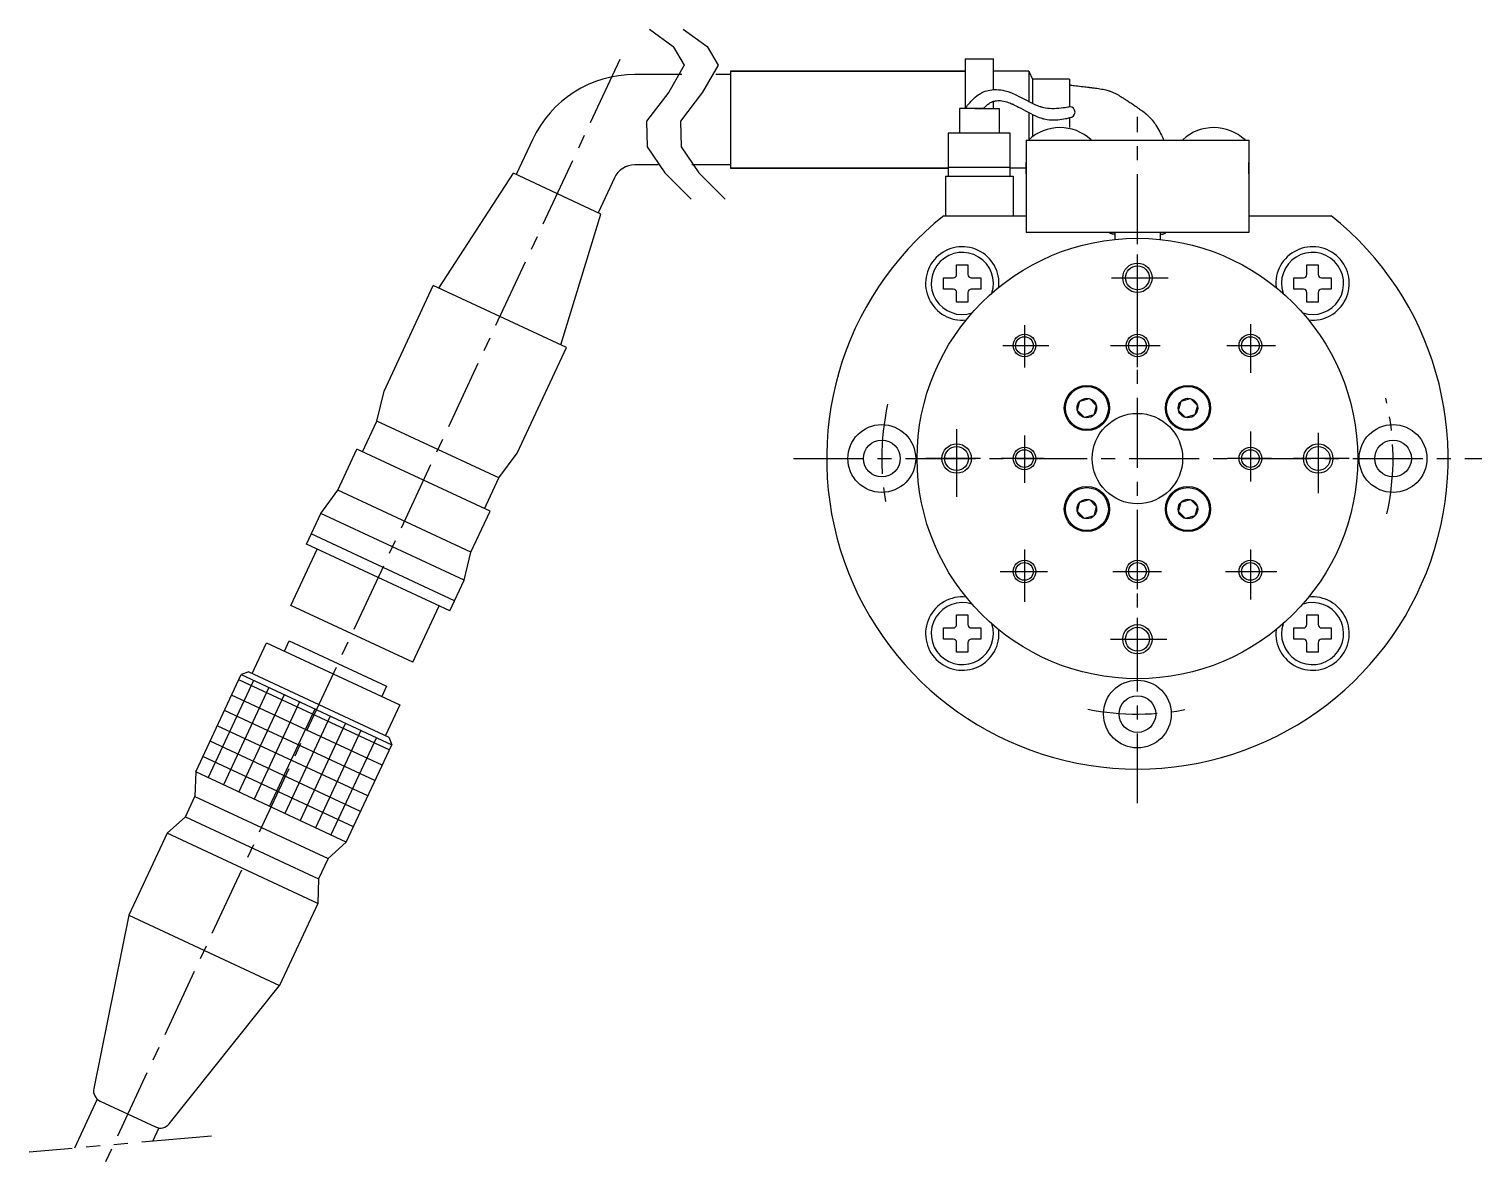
# Model space of a CAD drawing. Extents: x 10 to 307, y 8 to 183.
# Drawn here: x 9.8 to 138.4, y 8.5 to 109.6 of the extents above; entities that cross this region are included whole.
import ezdxf

# ---------------------------------------------------------------- set-up
doc = ezdxf.new("R2010")
doc.units = 0
doc.header["$LTSCALE"] = 4.950485
doc.linetypes.add('CENTER', pattern=[2, 1.25, -0.25, 0.25, -0.25])
doc.linetypes.add('PHANTOM', pattern=[2.5, 1.25, -0.25, 0.25, -0.25, 0.25, -0.25])
doc.layers.add('001', color=7, linetype='CONTINUOUS')

# ---------------------------------------------------------------- blocks, each defined once
blk = doc.blocks.new('JZB-2')
at = {"layer": '001', "color": 4, "linetype": 'CENTER'}
for p, q in [((62.05783, 106.87175), (16.169987, 8.464953)), ((107.87426, 41.018501), (107.87426, 101.79716)), ((107.87426, 85.352513), (107.87426, 89.610414)), ((105.593817, 87.541538), (110.58239, 87.541538)), ((97.87426, 83.345222), (97.87426, 79.588711)), ((107.87426, 79.634765), (107.87426, 83.284391)), ((117.87426, 83.443516), (117.87426, 79.135203)), ((95.956801, 81.541538), (100.038361, 81.541538)), ((105.48044, 81.541538), (109.90213, 81.541538)), ((115.797716, 81.541538), (120.106028, 81.541538)), ((91.87426, 74.146631), (91.87426, 68.137668)), ((97.87426, 73.579748), (97.87426, 69.384811)), ((117.87426, 73.919877), (117.87426, 69.498188)), ((123.87426, 73.806501), (123.87426, 68.477798)), ((77.441715, 71.541538), (138.366828, 71.541538)), ((93.974479, 71.541538), (89.154153, 71.541538)), ((99.629094, 71.541538), (95.828451, 71.541538)), ((119.744688, 71.541538), (115.851347, 71.541538)), ((126.604384, 71.541538), (121.691359, 71.541538)), ((97.87426, 63.489225), (97.87426, 58.840782)), ((107.87426, 59.987595), (107.87426, 63.211432)), ((117.87426, 63.489225), (117.87426, 59.067536)), ((95.730047, 61.541538), (99.924984, 61.541538)), ((105.707193, 61.541538), (110.015507, 61.541538)), ((115.68434, 61.541538), (120.219404, 61.541538)), ((107.87426, 53.418254), (107.87426, 57.432857)), ((105.48044, 55.541538), (110.469013, 55.541538))]:
    blk.add_line(p, q, dxfattribs=at)
at = {"layer": '001'}
for p, q in [((92.62426, 106.941538), (95.12426, 106.941538)), ((92.62426, 106.941538), (92.62426, 102.541538)), ((95.12426, 104.202879), (95.12426, 106.941538)), ((67.557911, 105.541538), (63.394733, 105.541538)), ((71.87426, 105.541538), (70.557911, 105.541538)), ((92.62426, 105.841538), (71.87426, 105.841538)), ((71.87426, 105.841538), (71.87426, 97.241538)), ((71.87426, 105.841538), (92.62426, 105.841538)), ((71.87426, 105.841538), (71.87426, 97.241538)), ((98.252353, 105.841538), (95.12426, 105.841538)), ((98.252353, 105.841538), (98.576151, 105.141538)), ((98.252353, 105.841538), (98.252353, 103.138929)), ((94.657938, 104.136081), (94.81917, 104.168823)), ((94.81917, 104.168823), (94.997847, 104.193602)), ((94.997847, 104.193602), (95.189595, 104.207673)), ((95.189595, 104.207673), (95.38918, 104.209396)), ((95.38918, 104.209396), (95.590704, 104.198447)), ((95.590704, 104.198447), (95.787871, 104.175897)), ((95.787871, 104.175897), (95.974307, 104.144131)), ((98.576151, 105.141538), (98.576151, 102.936532)), ((101.87426, 105.141538), (98.576151, 105.141538)), ((101.87426, 105.141538), (101.87426, 102.690391)), ((101.87426, 104.62001), (101.887353, 104.618383)), ((101.887353, 104.618383), (101.926274, 104.613549)), ((101.926274, 104.613549), (101.989955, 104.60564)), ((101.989955, 104.60564), (102.076638, 104.594876)), ((102.076638, 104.594876), (102.183905, 104.581559)), ((102.183905, 104.581559), (102.30874, 104.56607)), ((102.30874, 104.56607), (102.447601, 104.548855)), ((102.447601, 104.548855), (102.596529, 104.530414)), ((102.596529, 104.530414), (102.751277, 104.511285)), ((102.751277, 104.511285), (102.90745, 104.492019)), ((102.90745, 104.492019), (103.060663, 104.473166)), ((103.060663, 104.473166), (103.206688, 104.455247)), ((103.206688, 104.455247), (103.341592, 104.438744)), ((103.341592, 104.438744), (103.461843, 104.424078)), ((103.461843, 104.424078), (103.564399, 104.411608)), ((103.564399, 104.411608), (103.646752, 104.401622)), ((103.646752, 104.401622), (103.706955, 104.394338)), ((103.706955, 104.394338), (103.743626, 104.389908)), ((103.743626, 104.389908), (103.755941, 104.388422)), ((103.755941, 104.388422), (103.768245, 104.386938)), ((103.768245, 104.386938), (103.804758, 104.382534)), ((103.804758, 104.382534), (103.864301, 104.375344)), ((103.864301, 104.375344), (103.94496, 104.365545)), ((103.94496, 104.365545), (104.04417, 104.353303)), ((104.04417, 104.353303), (104.158814, 104.33873)), ((104.158814, 104.33873), (104.285355, 104.321862)), ((104.285355, 104.321862), (104.41997, 104.302676)), ((104.41997, 104.302676), (104.558698, 104.281147)), ((104.558698, 104.281147), (104.697579, 104.257337)), ((104.697579, 104.257337), (104.832788, 104.231499)), ((104.832788, 104.231499), (104.960748, 104.204162)), ((104.960748, 104.204162), (105.078217, 104.176185)), ((105.078217, 104.176185), (105.182357, 104.148748)), ((92.846682, 102.815459), (92.937605, 102.924539)), ((92.937605, 102.924539), (93.040251, 103.044247)), ((93.040251, 103.044247), (93.152673, 103.170115)), ((93.152673, 103.170115), (93.272737, 103.297394)), ((93.272737, 103.297394), (93.398029, 103.421394)), ((93.398029, 103.421394), (93.52576, 103.537846)), ((93.52576, 103.537846), (93.652686, 103.643234)), ((93.652686, 103.643234), (93.7751, 103.735029)), ((93.7751, 103.735029), (93.888914, 103.811785)), ((93.888914, 103.811785), (93.989842, 103.873076)), ((93.989842, 103.873076), (94.073682, 103.919276)), ((94.073682, 103.919276), (94.136653, 103.951236)), ((94.136653, 103.951236), (94.175738, 103.969917)), ((94.175738, 103.969917), (94.18899, 103.976054)), ((94.18899, 103.976054), (94.202296, 103.982114)), ((94.202296, 103.982114), (94.242164, 103.999685)), ((94.242164, 103.999685), (94.308394, 104.026986)), ((94.308394, 104.026986), (94.400509, 104.061235)), ((94.400509, 104.061235), (94.517563, 104.098908)), ((94.517563, 104.098908), (94.657938, 104.136081)), ((94.534987, 102.817883), (94.600725, 102.873487)), ((94.600725, 102.873487), (94.669986, 102.927434)), ((94.669986, 102.927434), (94.741338, 102.977827)), ((94.741338, 102.977827), (94.813012, 103.023126)), ((94.813012, 103.023126), (94.882874, 103.062263)), ((94.882874, 103.062263), (94.948469, 103.09468)), ((94.948469, 103.09468), (95.007143, 103.120294)), ((95.007143, 103.120294), (95.056236, 103.139393)), ((95.056236, 103.139393), (95.093313, 103.15247)), ((95.093313, 103.15247), (95.116413, 103.160053)), ((95.116413, 103.160053), (95.12426, 103.162533)), ((95.12426, 103.162533), (95.132146, 103.164976)), ((95.12426, 102.541538), (95.12426, 103.162533)), ((95.132146, 103.164976), (95.155823, 103.172021)), ((95.155823, 103.172021), (95.195328, 103.182824)), ((95.195328, 103.182824), (95.250677, 103.196014)), ((95.250677, 103.196014), (95.321786, 103.209766)), ((95.321786, 103.209766), (95.408368, 103.22192)), ((95.408368, 103.22192), (95.509793, 103.230163)), ((95.509793, 103.230163), (95.624942, 103.232274)), ((95.624942, 103.232274), (95.752049, 103.226407)), ((95.752049, 103.226407), (95.888579, 103.211382)), ((95.888579, 103.211382), (96.031157, 103.186941)), ((95.974307, 104.144131), (96.143866, 104.106606)), ((96.031157, 103.186941), (96.175571, 103.153919)), ((96.143866, 104.106606), (96.290922, 104.067487)), ((96.175571, 103.153919), (96.316886, 103.114275)), ((96.290922, 104.067487), (96.410607, 104.03117)), ((96.316886, 103.114275), (96.449657, 103.070978)), ((96.410607, 104.03117), (96.498986, 104.001779)), ((96.449657, 103.070978), (96.568251, 103.027724)), ((96.498986, 104.001779), (96.553182, 103.982676)), ((96.553182, 103.982676), (96.571443, 103.976054)), ((96.568251, 103.027724), (96.667234, 102.988531)), ((96.571443, 103.976054), (96.589719, 103.969333)), ((96.589719, 103.969333), (96.644133, 103.948785)), ((96.644133, 103.948785), (96.733433, 103.913407)), ((96.667234, 102.988531), (96.741795, 102.95725)), ((96.733433, 103.913407), (96.855511, 103.861996)), ((96.741795, 102.95725), (96.788149, 102.93707)), ((96.788149, 102.93707), (96.803878, 102.930098)), ((96.803878, 102.930098), (96.819675, 102.923034)), ((96.819675, 102.923034), (96.867034, 102.901498)), ((96.855511, 103.861996), (97.007376, 103.793738)), ((96.867034, 102.901498), (96.945775, 102.864611)), ((97.007376, 103.793738), (97.185157, 103.70879)), ((97.185157, 103.70879), (97.384141, 103.608729)), ((97.384141, 103.608729), (97.59887, 103.496715)), ((97.59887, 103.496715), (97.823298, 103.377338)), ((97.823298, 103.377338), (98.050996, 103.256141)), ((98.050996, 103.256141), (98.275407, 103.138929)), ((98.275407, 103.138929), (98.490106, 103.031011)), ((98.490106, 103.031011), (98.689048, 102.936532)), ((98.689048, 102.936532), (98.86678, 102.858049)), ((105.182357, 104.148748), (105.270767, 104.123282)), ((105.270767, 104.123282), (105.341503, 104.10133)), ((105.341503, 104.10133), (105.393074, 104.084377)), ((105.393074, 104.084377), (105.42443, 104.073658)), ((105.42443, 104.073658), (105.43495, 104.069989)), ((105.43495, 104.069989), (105.445457, 104.066289)), ((105.445457, 104.066289), (105.476609, 104.055103)), ((105.476609, 104.055103), (105.527315, 104.036217)), ((105.527315, 104.036217), (105.595808, 104.009398)), ((105.595808, 104.009398), (105.679723, 103.974542)), ((105.679723, 103.974542), (105.776198, 103.931844)), ((105.776198, 103.931844), (105.882007, 103.881923)), ((105.882007, 103.881923), (105.993701, 103.825894)), ((105.993701, 103.825894), (106.107772, 103.76536)), ((106.107772, 103.76536), (106.220798, 103.702321)), ((106.220798, 103.702321), (106.32959, 103.63902)), ((106.32959, 103.63902), (106.4313, 103.577758)), ((106.4313, 103.577758), (106.523499, 103.520704)), ((106.523499, 103.520704), (106.604216, 103.469746)), ((106.604216, 103.469746), (106.67193, 103.426399)), ((106.67193, 103.426399), (106.725536, 103.391776)), ((106.725536, 103.391776), (106.764281, 103.366622)), ((106.764281, 103.366622), (106.787696, 103.351381)), ((106.787696, 103.351381), (106.795527, 103.346278)), ((106.795527, 103.346278), (106.803335, 103.341188)), ((106.803335, 103.341188), (106.826415, 103.326128)), ((106.826415, 103.326128), (106.863773, 103.301709)), ((106.863773, 103.301709), (106.91389, 103.268863)), ((106.91389, 103.268863), (106.974884, 103.228753)), ((106.974884, 103.228753), (107.044702, 103.182654)), ((107.044702, 103.182654), (107.121273, 103.131868)), ((107.121273, 103.131868), (107.202615, 103.077657)), ((107.202615, 103.077657), (107.286875, 103.021232)), ((107.286875, 103.021232), (107.372292, 102.963773)), ((107.372292, 102.963773), (107.457124, 102.906479)), ((107.457124, 102.906479), (107.539547, 102.850623)), ((92.12426, 102.541538), (92.12426, 100.341538)), ((94.250773, 102.541538), (92.12426, 102.541538)), ((92.62426, 102.541538), (92.633626, 102.553162)), ((92.633626, 102.553162), (92.661472, 102.587713)), ((92.661472, 102.587713), (92.70707, 102.644205)), ((92.70707, 102.644205), (92.769286, 102.720939)), ((92.769286, 102.720939), (92.846682, 102.815459)), ((93.497747, 102.541538), (95.62426, 102.541538)), ((94.250773, 102.541538), (94.255774, 102.546659)), ((94.255774, 102.546659), (94.270645, 102.561881)), ((94.270645, 102.561881), (94.295002, 102.586768)), ((94.295002, 102.586768), (94.328263, 102.620565)), ((94.328263, 102.620565), (94.369708, 102.662175)), ((94.369708, 102.662175), (94.418543, 102.710151)), ((94.418543, 102.710151), (94.473931, 102.762725)), ((94.473931, 102.762725), (94.534987, 102.817883)), ((95.62426, 102.541538), (95.62426, 100.341538)), ((96.945775, 102.864611), (97.055341, 102.811359)), ((97.055341, 102.811359), (97.194492, 102.741151)), ((97.194492, 102.741151), (97.360983, 102.65438)), ((97.360983, 102.65438), (97.551327, 102.552829)), ((97.551327, 102.552829), (97.760716, 102.439826)), ((97.760716, 102.439826), (97.983118, 102.320058)), ((97.983118, 102.320058), (98.211568, 102.199095)), ((98.211568, 102.199095), (98.438601, 102.082699)), ((98.252353, 102.178185), (98.252353, 99.741538)), ((98.438601, 102.082699), (98.65675, 101.976073)), ((98.576151, 102.015468), (98.576151, 100.106567)), ((98.65675, 101.976073), (98.859036, 101.883215)), ((98.859036, 101.883215), (99.039353, 101.806509)), ((98.86678, 102.858049), (99.018595, 102.796437)), ((99.018595, 102.796437), (99.140627, 102.751133)), ((99.039353, 101.806509), (99.192719, 101.746649)), ((99.140627, 102.751133), (99.229891, 102.720661)), ((99.192719, 101.746649), (99.315347, 101.702906)), ((99.229891, 102.720661), (99.284281, 102.703287)), ((99.284281, 102.703287), (99.302548, 102.697664)), ((99.302548, 102.697664), (99.320801, 102.692155)), ((99.315347, 101.702906), (99.404581, 101.673658)), ((99.320801, 102.692155), (99.374975, 102.676441)), ((99.374975, 102.676441), (99.463349, 102.652832)), ((99.404581, 101.673658), (99.458729, 101.657064)), ((99.458729, 101.657064), (99.476874, 101.651709)), ((99.463349, 102.652832), (99.583153, 102.624739)), ((99.476874, 101.651709), (99.494983, 101.64647)), ((99.494983, 101.64647), (99.548603, 101.631575)), ((99.548603, 101.631575), (99.635671, 101.609353)), ((99.583153, 102.624739), (99.730704, 102.596119)), ((99.635671, 101.609353), (99.752928, 101.583241)), ((99.730704, 102.596119), (99.901575, 102.570846)), ((99.901575, 102.570846), (100.09078, 102.552127)), ((100.09078, 102.552127), (100.292949, 102.542072)), ((100.292949, 102.542072), (100.5025, 102.541477)), ((100.5025, 102.541477), (100.713784, 102.549846)), ((100.713784, 102.549846), (100.921211, 102.56561)), ((100.921211, 102.56561), (101.119362, 102.586499)), ((101.119362, 102.586499), (101.30309, 102.609958)), ((101.192591, 101.578726), (101.35921, 101.606941)), ((101.30309, 102.609958), (101.467619, 102.633524)), ((101.35921, 101.606941), (101.507911, 101.634834)), ((101.467619, 102.633524), (101.60865, 102.655114)), ((101.507911, 101.634834), (101.635098, 101.660168)), ((101.60865, 102.655114), (101.722463, 102.673159)), ((101.635098, 101.660168), (101.737615, 101.68125)), ((101.722463, 102.673159), (101.806023, 102.686616)), ((101.737615, 101.68125), (101.812841, 101.696942)), ((101.806023, 102.686616), (101.857084, 102.694881)), ((101.812841, 101.696942), (101.8588, 101.706575)), ((101.857084, 102.694881), (101.87426, 102.697664)), ((101.8588, 101.706575), (101.87426, 101.709818)), ((101.87426, 101.709818), (101.87426, 101.298144)), ((101.87426, 101.709818), (101.87426, 100.839862)), ((107.539547, 102.850623), (107.617591, 102.797595)), ((107.617591, 102.797595), (107.689115, 102.7489)), ((107.689115, 102.7489), (107.751864, 102.70612)), ((107.751864, 102.70612), (107.803592, 102.670823)), ((107.803592, 102.670823), (107.842245, 102.644432)), ((107.842245, 102.644432), (107.866162, 102.628098)), ((107.866162, 102.628098), (107.87426, 102.622567)), ((107.87426, 102.622567), (107.882385, 102.617017)), ((107.882385, 102.617017), (107.906693, 102.600407)), ((107.906693, 102.600407), (107.946951, 102.572856)), ((107.946951, 102.572856), (108.002665, 102.534572)), ((108.002665, 102.534572), (108.072952, 102.485869)), ((108.072952, 102.485869), (108.156415, 102.427197)), ((108.156415, 102.427197), (108.251065, 102.359202)), ((108.251065, 102.359202), (108.354308, 102.282791)), ((108.354308, 102.282791), (108.463026, 102.199215)), ((108.463026, 102.199215), (108.573738, 102.110146)), ((108.573738, 102.110146), (108.682821, 102.017731)), ((108.682821, 102.017731), (108.786756, 101.924599)), ((108.786756, 101.924599), (108.882349, 101.833813)), ((108.882349, 101.833813), (108.966904, 101.748752)), ((108.966904, 101.748752), (109.038313, 101.672918)), ((109.038313, 101.672918), (109.095058, 101.609703)), ((109.095058, 101.609703), (109.136145, 101.562124)), ((96.62426, 100.341538), (91.12426, 100.341538)), ((91.12426, 100.341538), (91.12426, 96.541538)), ((96.62426, 96.541538), (96.62426, 100.341538)), ((99.752928, 101.583241), (99.896155, 101.557217)), ((99.896155, 101.557217), (100.060459, 101.535153)), ((100.060459, 101.535153), (100.240553, 101.520225)), ((100.240553, 101.520225), (100.431013, 101.514479)), ((100.431013, 101.514479), (100.626477, 101.518604)), ((100.626477, 101.518604), (100.821778, 101.531962)), ((100.821778, 101.531962), (101.012017, 101.55282)), ((101.012017, 101.55282), (101.192591, 101.578726)), ((109.136145, 101.562124), (109.160989, 101.532557)), ((109.160989, 101.532557), (109.169299, 101.522526)), ((109.169299, 101.522526), (109.177585, 101.512453)), ((109.177585, 101.512453), (109.202074, 101.482258)), ((109.202074, 101.482258), (109.241696, 101.432057)), ((109.241696, 101.432057), (109.294778, 101.362181)), ((109.294778, 101.362181), (109.35919, 101.273333)), ((109.35919, 101.273333), (109.432511, 101.166776)), ((109.432511, 101.166776), (109.512204, 101.044468)), ((109.512204, 101.044468), (109.595753, 100.909145)), ((109.595753, 100.909145), (109.680766, 100.764302)), ((109.680766, 100.764302), (109.765035, 100.614082)), ((109.765035, 100.614082), (109.846547, 100.463087)), ((109.846547, 100.463087), (109.923473, 100.316128)), ((109.923473, 100.316128), (109.99414, 100.17796)), ((54.331655, 99.767721), (52.892458, 96.681352)), ((98.02426, 99.741538), (117.72426, 99.741538)), ((98.02426, 99.741538), (98.02426, 91.541538)), ((109.99414, 100.17796), (110.05701, 100.053036)), ((110.05701, 100.053036), (110.110676, 99.945308)), ((110.110676, 99.945308), (110.153884, 99.858081)), ((110.153884, 99.858081), (110.185574, 99.793942)), ((110.185574, 99.793942), (110.204932, 99.75473)), ((110.204932, 99.75473), (110.211443, 99.741538)), ((117.72426, 99.741538), (117.72426, 91.541538)), ((98.02426, 96.741538), (98.02426, 97.741538)), ((98.025067, 96.741538), (98.025067, 97.741538)), ((117.72426, 96.741538), (117.72426, 97.741538)), ((117.725067, 96.741538), (117.725067, 97.741538)), ((46.053739, 86.629764), (52.643847, 96.797281)), ((60.397424, 93.181729), (52.643847, 96.797281)), ((65.44734, 97.541538), (63.394733, 97.541538)), ((71.87426, 97.541538), (68.44734, 97.541538)), ((91.12426, 97.241538), (71.87426, 97.241538)), ((71.87426, 97.241538), (91.12426, 97.241538)), ((90.87426, 96.541538), (90.87426, 93.041538)), ((90.87426, 96.541538), (96.87426, 96.541538)), ((91.12426, 97.341538), (96.62426, 97.341538)), ((98.025067, 97.241538), (96.625067, 97.241538)), ((96.87426, 96.541538), (96.87426, 93.041538)), ((61.582118, 96.386775), (60.14292, 93.300406)), ((56.838801, 81.600607), (60.397424, 93.181729)), ((90.727832, 93.041538), (98.02426, 93.041538)), ((117.72426, 93.041538), (125.020688, 93.041538)), ((117.72426, 91.541538), (98.02426, 91.541538)), ((105.347969, 91.541211), (105.347477, 91.541538)), ((105.349432, 91.540238), (105.347969, 91.541211)), ((105.351829, 91.538646), (105.349432, 91.540238)), ((105.355113, 91.536473), (105.351829, 91.538646)), ((105.359232, 91.53377), (105.355113, 91.536473)), ((105.364142, 91.530596), (105.359232, 91.53377)), ((105.369807, 91.527012), (105.364142, 91.530596)), ((105.376201, 91.523089), (105.369807, 91.527012)), ((105.383287, 91.5189), (105.376201, 91.523089)), ((105.390998, 91.51453), (105.383287, 91.5189)), ((105.399217, 91.510078), (105.390998, 91.51453)), ((105.407756, 91.505656), (105.399217, 91.510078)), ((105.416346, 91.501393), (105.407756, 91.505656)), ((105.42464, 91.497431), (105.416346, 91.501393)), ((105.43224, 91.493919), (105.42464, 91.497431)), ((105.438722, 91.491003), (105.43224, 91.493919)), ((105.443689, 91.488813), (105.438722, 91.491003)), ((105.446814, 91.487454), (105.443689, 91.488813)), ((105.44788, 91.486994), (105.446814, 91.487454)), ((105.448955, 91.486531), (105.44788, 91.486994)), ((105.452194, 91.485146), (105.448955, 91.486531)), ((105.457638, 91.482847), (105.452194, 91.485146)), ((105.465319, 91.47966), (105.457638, 91.482847)), ((105.475223, 91.475637), (105.465319, 91.47966)), ((105.48725, 91.470869), (105.475223, 91.475637)), ((105.501179, 91.465489), (105.48725, 91.470869)), ((105.516659, 91.459675), (105.501179, 91.465489)), ((105.533212, 91.453637), (105.516659, 91.459675)), ((105.550267, 91.447606), (105.533212, 91.453637)), ((105.567204, 91.441808), (105.550267, 91.447606)), ((105.58341, 91.436447), (105.567204, 91.441808)), ((105.59833, 91.431686), (105.58341, 91.436447)), ((105.611503, 91.427635), (105.59833, 91.431686)), ((105.622586, 91.424349), (105.611503, 91.427635)), ((105.63135, 91.421839), (105.622586, 91.424349)), ((105.637664, 91.420083), (105.63135, 91.421839)), ((105.641467, 91.41905), (105.637664, 91.420083)), ((105.642736, 91.418709), (105.641467, 91.41905)), ((105.644, 91.418371), (105.642736, 91.418709)), ((105.647727, 91.417389), (105.644, 91.418371)), ((105.653728, 91.415846), (105.647727, 91.417389)), ((105.661707, 91.413871), (105.653728, 91.415846)), ((105.671291, 91.411619), (105.661707, 91.413871)), ((105.682057, 91.409249), (105.671291, 91.411619)), ((105.693569, 91.40691), (105.682057, 91.409249)), ((105.705406, 91.404721), (105.693569, 91.40691)), ((105.717183, 91.402766), (105.705406, 91.404721)), ((105.728567, 91.401089), (105.717183, 91.402766)), ((105.739284, 91.399701), (105.728567, 91.401089)), ((105.749116, 91.398585), (105.739284, 91.399701)), ((105.757896, 91.397707), (105.749116, 91.398585)), ((105.765499, 91.39703), (105.757896, 91.397707)), ((105.771829, 91.396517), (105.765499, 91.39703)), ((105.77682, 91.396142), (105.771829, 91.396517)), ((105.780419, 91.395883), (105.77682, 91.396142)), ((105.782592, 91.395732), (105.780419, 91.395883)), ((105.783319, 91.395682), (105.782592, 91.395732)), ((105.784043, 91.395632), (105.783319, 91.395682)), ((105.786185, 91.395487), (105.784043, 91.395632)), ((105.789649, 91.395258), (105.786185, 91.395487)), ((105.794288, 91.394963), (105.789649, 91.395258)), ((105.799917, 91.39462), (105.794288, 91.394963)), ((105.806322, 91.394252), (105.799917, 91.39462)), ((105.813282, 91.393879), (105.806322, 91.394252)), ((105.820575, 91.393516), (105.813282, 91.393879)), ((105.827994, 91.393176), (105.820575, 91.393516)), ((105.835345, 91.392867), (105.827994, 91.393176)), ((105.842454, 91.39259), (105.835345, 91.392867)), ((105.849161, 91.392347), (105.842454, 91.39259)), ((105.855321, 91.392137), (105.849161, 91.392347)), ((105.860801, 91.391958), (105.855321, 91.392137)), ((105.865478, 91.39181), (105.860801, 91.391958)), ((105.869244, 91.391693), (105.865478, 91.39181)), ((105.872006, 91.391607), (105.869244, 91.391693)), ((105.873693, 91.391555), (105.872006, 91.391607)), ((105.87426, 91.391538), (105.873693, 91.391555)), ((105.87426, 91.541538), (105.87426, 90.938703)), ((109.87426, 91.541538), (109.87426, 90.938703)), ((109.87426, 91.391538), (109.875889, 91.391677)), ((109.875889, 91.391677), (109.880733, 91.392092)), ((109.880733, 91.392092), (109.888654, 91.392771)), ((109.888654, 91.392771), (109.899426, 91.393699)), ((109.899426, 91.393699), (109.912722, 91.394853)), ((109.912722, 91.394853), (109.928129, 91.396211)), ((109.928129, 91.396211), (109.945148, 91.397747)), ((109.945148, 91.397747), (109.963216, 91.399434)), ((109.963216, 91.399434), (109.981733, 91.401244)), ((109.981733, 91.401244), (110.000093, 91.40314)), ((110.000093, 91.40314), (110.017724, 91.405083)), ((110.017724, 91.405083), (110.034118, 91.407024)), ((110.034118, 91.407024), (110.048854, 91.408906)), ((110.048854, 91.408906), (110.061618, 91.410663)), ((110.061618, 91.410663), (110.072198, 91.412228)), ((110.072198, 91.412228), (110.080472, 91.413533)), ((110.080472, 91.413533), (110.086388, 91.414516)), ((110.086388, 91.414516), (110.089934, 91.415127)), ((110.089934, 91.415127), (110.091114, 91.415334)), ((110.091114, 91.415334), (110.092289, 91.415542)), ((110.092289, 91.415542), (110.095745, 91.416167)), ((110.095745, 91.416167), (110.101285, 91.417206)), ((110.101285, 91.417206), (110.10861, 91.418655)), ((110.10861, 91.418655), (110.117345, 91.420501)), ((110.117345, 91.420501), (110.127086, 91.422719)), ((110.127086, 91.422719), (110.137428, 91.425271)), ((110.137428, 91.425271), (110.148003, 91.428104)), ((110.148003, 91.428104), (110.158492, 91.431147)), ((110.158492, 91.431147), (110.168635, 91.434314)), ((110.168635, 91.434314), (110.178229, 91.43751)), ((110.178229, 91.43751), (110.187109, 91.440632)), ((110.187109, 91.440632), (110.195143, 91.44358)), ((110.195143, 91.44358), (110.20221, 91.446256)), ((110.20221, 91.446256), (110.208197, 91.448572)), ((110.208197, 91.448572), (110.212995, 91.450454)), ((110.212995, 91.450454), (110.216507, 91.45184)), ((110.216507, 91.45184), (110.218649, 91.45269)), ((110.218649, 91.45269), (110.21937, 91.452976)), ((110.21937, 91.452976), (110.220091, 91.453262)), ((110.220091, 91.453262), (110.222232, 91.454113)), ((110.222232, 91.454113), (110.225733, 91.455509)), ((110.225733, 91.455509), (110.230496, 91.457415)), ((110.230496, 91.457415), (110.23638, 91.459782)), ((110.23638, 91.459782), (110.243213, 91.462552)), ((110.243213, 91.462552), (110.250789, 91.465653)), ((110.250789, 91.465653), (110.25888, 91.469003)), ((110.25888, 91.469003), (110.267243, 91.472515)), ((110.267243, 91.472515), (110.275627, 91.476092)), ((110.275627, 91.476092), (110.283789, 91.479638)), ((110.283789, 91.479638), (110.291503, 91.483053)), ((110.291503, 91.483053), (110.298564, 91.486243)), ((110.298564, 91.486243), (110.3048, 91.489115)), ((110.3048, 91.489115), (110.310072, 91.491588)), ((110.310072, 91.491588), (110.31427, 91.493591)), ((110.31427, 91.493591), (110.31732, 91.495064)), ((110.31732, 91.495064), (110.319168, 91.495966)), ((110.319168, 91.495966), (110.319787, 91.49627)), ((110.319787, 91.49627), (110.320405, 91.496573)), ((110.320405, 91.496573), (110.322234, 91.497477)), ((110.322234, 91.497477), (110.325203, 91.498957)), ((110.325203, 91.498957), (110.329199, 91.500976)), ((110.329199, 91.500976), (110.334075, 91.503481)), ((110.334075, 91.503481), (110.339662, 91.506408)), ((110.339662, 91.506408), (110.34578, 91.509679)), ((110.34578, 91.509679), (110.352243, 91.513205)), ((110.352243, 91.513205), (110.358869, 91.516892)), ((110.358869, 91.516892), (110.365482, 91.520638)), ((110.365482, 91.520638), (110.371918, 91.52434)), ((110.371918, 91.52434), (110.378022, 91.527894)), ((110.378022, 91.527894), (110.383652, 91.531204)), ((110.383652, 91.531204), (110.388674, 91.534175)), ((110.388674, 91.534175), (110.392969, 91.536727)), ((110.392969, 91.536727), (110.39643, 91.538788)), ((110.39643, 91.538788), (110.398969, 91.540302)), ((110.398969, 91.540302), (110.400521, 91.541227)), ((110.400521, 91.541227), (110.401043, 91.541538)), ((90.72426, 86.541538), (90.72426, 87.541538)), ((90.72426, 87.541538), (91.57426, 87.541538)), ((91.87426, 88.691538), (92.87426, 88.691538)), ((91.87426, 87.841538), (91.87426, 88.691538)), ((92.87426, 88.691538), (92.87426, 87.841538)), ((93.17426, 87.541538), (94.02426, 87.541538)), ((94.02426, 87.541538), (94.02426, 86.541538)), ((121.72426, 86.541538), (121.72426, 87.541538)), ((121.72426, 87.541538), (122.57426, 87.541538)), ((121.72426, 86.541538), (121.72426, 87.541538)), ((121.72426, 87.541538), (122.57426, 87.541538)), ((122.87426, 88.691538), (123.87426, 88.691538)), ((122.87426, 87.841538), (122.87426, 88.691538)), ((122.87426, 88.691538), (123.87426, 88.691538)), ((122.87426, 87.841538), (122.87426, 88.691538)), ((123.87426, 88.691538), (123.87426, 87.841538)), ((123.87426, 88.691538), (123.87426, 87.841538)), ((124.17426, 87.541538), (125.02426, 87.541538)), ((124.17426, 87.541538), (125.02426, 87.541538)), ((125.02426, 87.541538), (125.02426, 86.541538)), ((125.02426, 87.541538), (125.02426, 86.541538)), ((41.193506, 77.508372), (45.555269, 86.862204)), ((57.33727, 81.368167), (45.555269, 86.862204)), ((91.57426, 86.541538), (90.72426, 86.541538)), ((91.87426, 85.391538), (91.87426, 86.241538)), ((92.87426, 86.241538), (92.87426, 85.391538)), ((94.02426, 86.541538), (93.17426, 86.541538)), ((122.57426, 86.541538), (121.72426, 86.541538)), ((122.57426, 86.541538), (121.72426, 86.541538)), ((122.87426, 85.391538), (122.87426, 86.241538)), ((122.87426, 85.391538), (122.87426, 86.241538)), ((123.87426, 86.241538), (123.87426, 85.391538)), ((123.87426, 86.241538), (123.87426, 85.391538)), ((125.02426, 86.541538), (124.17426, 86.541538)), ((125.02426, 86.541538), (124.17426, 86.541538)), ((92.87426, 85.391538), (91.87426, 85.391538)), ((123.87426, 85.391538), (122.87426, 85.391538)), ((123.87426, 85.391538), (122.87426, 85.391538)), ((52.975507, 72.014335), (57.33727, 81.368167)), ((40.559701, 74.847763), (41.193506, 77.508372)), ((102.566284, 75.79011), (102.790162, 76.625636)), ((102.790162, 76.625636), (103.625688, 76.849514)), ((103.625688, 76.849514), (104.237335, 76.237867)), ((104.237335, 76.237867), (104.013457, 75.402341)), ((111.511185, 75.79011), (111.735063, 76.625636)), ((111.735063, 76.625636), (112.570589, 76.849514)), ((112.570589, 76.849514), (113.182236, 76.237867)), ((113.182236, 76.237867), (112.958358, 75.402341)), ((39.291846, 72.12884), (40.559701, 74.847763)), ((51.344764, 69.818606), (40.559701, 74.847763)), ((103.177931, 75.178463), (102.566284, 75.79011)), ((104.013457, 75.402341), (103.177931, 75.178463)), ((112.122832, 75.178463), (111.511185, 75.79011)), ((112.958358, 75.402341), (112.122832, 75.178463)), ((37.102904, 68.736049), (38.793377, 72.36128)), ((50.575378, 66.867242), (38.793377, 72.36128)), ((51.344764, 69.818606), (52.975507, 72.014335)), ((50.076909, 67.099682), (51.344764, 69.818606)), ((35.593204, 66.681588), (37.102904, 68.736049)), ((48.884905, 63.242011), (37.102904, 68.736049)), ((48.884905, 63.242011), (50.575378, 66.867242)), ((102.566284, 66.845209), (102.790162, 67.680735)), ((102.790162, 67.680735), (103.625688, 67.904613)), ((103.625688, 67.904613), (104.237335, 67.292966)), ((104.237335, 67.292966), (104.013457, 66.45744)), ((111.511185, 66.845209), (111.735063, 67.680735)), ((111.735063, 67.680735), (112.570589, 67.904613)), ((112.570589, 67.904613), (113.182236, 67.292966)), ((113.182236, 67.292966), (112.958358, 66.45744)), ((34.32535, 63.962665), (35.593204, 66.681588)), ((48.281513, 60.764933), (35.593204, 66.681588)), ((103.177931, 66.233562), (102.566284, 66.845209)), ((104.013457, 66.45744), (103.177931, 66.233562)), ((112.122832, 66.233562), (111.511185, 66.845209)), ((112.958358, 66.45744), (112.122832, 66.233562)), ((47.436277, 58.952317), (34.747968, 64.868973)), ((32.952572, 58.534223), (35.276973, 63.518916)), ((47.013659, 58.046009), (34.32535, 63.962665)), ((48.281513, 60.764933), (48.884905, 63.242011)), ((47.013659, 58.046009), (48.281513, 60.764933)), ((43.737635, 53.505066), (32.952572, 58.534223)), ((43.737635, 53.505066), (46.062036, 58.489758)), ((91.87426, 57.691538), (92.87426, 57.691538)), ((91.87426, 56.841538), (91.87426, 57.691538)), ((92.87426, 57.691538), (92.87426, 56.841538)), ((122.87426, 57.691538), (123.87426, 57.691538)), ((122.87426, 56.841538), (122.87426, 57.691538)), ((122.87426, 57.691538), (123.87426, 57.691538)), ((122.87426, 56.841538), (122.87426, 57.691538)), ((122.87426, 57.691538), (123.87426, 57.691538)), ((122.87426, 56.841538), (122.87426, 57.691538)), ((122.87426, 57.691538), (123.87426, 57.691538)), ((122.87426, 56.841538), (122.87426, 57.691538)), ((123.87426, 57.691538), (123.87426, 56.841538)), ((123.87426, 57.691538), (123.87426, 56.841538)), ((123.87426, 57.691538), (123.87426, 56.841538)), ((123.87426, 57.691538), (123.87426, 56.841538)), ((32.386737, 54.481344), (32.809356, 55.387651)), ((32.809356, 55.387651), (41.41928, 51.372778)), ((90.72426, 55.541538), (90.72426, 56.541538)), ((90.72426, 56.541538), (91.57426, 56.541538)), ((91.57426, 55.541538), (90.72426, 55.541538)), ((93.17426, 56.541538), (94.02426, 56.541538)), ((94.02426, 55.541538), (93.17426, 55.541538)), ((94.02426, 56.541538), (94.02426, 55.541538)), ((121.72426, 55.541538), (121.72426, 56.541538)), ((121.72426, 56.541538), (122.57426, 56.541538)), ((121.72426, 55.541538), (121.72426, 56.541538)), ((121.72426, 56.541538), (122.57426, 56.541538)), ((121.72426, 55.541538), (121.72426, 56.541538)), ((121.72426, 56.541538), (122.57426, 56.541538)), ((121.72426, 55.541538), (121.72426, 56.541538)), ((121.72426, 56.541538), (122.57426, 56.541538)), ((122.57426, 55.541538), (121.72426, 55.541538)), ((122.57426, 55.541538), (121.72426, 55.541538)), ((122.57426, 55.541538), (121.72426, 55.541538)), ((122.57426, 55.541538), (121.72426, 55.541538)), ((124.17426, 56.541538), (125.02426, 56.541538)), ((124.17426, 56.541538), (125.02426, 56.541538)), ((124.17426, 56.541538), (125.02426, 56.541538)), ((124.17426, 56.541538), (125.02426, 56.541538)), ((125.02426, 55.541538), (124.17426, 55.541538)), ((125.02426, 55.541538), (124.17426, 55.541538)), ((125.02426, 55.541538), (124.17426, 55.541538)), ((125.02426, 55.541538), (124.17426, 55.541538)), ((125.02426, 56.541538), (125.02426, 55.541538)), ((125.02426, 56.541538), (125.02426, 55.541538)), ((125.02426, 56.541538), (125.02426, 55.541538)), ((125.02426, 56.541538), (125.02426, 55.541538)), ((29.532844, 52.502003), (30.800699, 55.220926)), ((30.800699, 55.220926), (42.582701, 49.726888)), ((91.87426, 54.391538), (91.87426, 55.241538)), ((92.87426, 54.391538), (91.87426, 54.391538)), ((92.87426, 55.241538), (92.87426, 54.391538)), ((122.87426, 54.391538), (122.87426, 55.241538)), ((122.87426, 54.391538), (122.87426, 55.241538)), ((122.87426, 54.391538), (122.87426, 55.241538)), ((122.87426, 54.391538), (122.87426, 55.241538)), ((123.87426, 54.391538), (122.87426, 54.391538)), ((123.87426, 54.391538), (122.87426, 54.391538)), ((123.87426, 54.391538), (122.87426, 54.391538)), ((123.87426, 54.391538), (122.87426, 54.391538)), ((123.87426, 55.241538), (123.87426, 54.391538)), ((123.87426, 55.241538), (123.87426, 54.391538)), ((123.87426, 55.241538), (123.87426, 54.391538)), ((123.87426, 55.241538), (123.87426, 54.391538)), ((24.5363, 43.798151), (28.551174, 52.408075)), ((29.215637, 52.64992), (28.551174, 52.408075)), ((29.215637, 52.64992), (41.632053, 46.860049)), ((41.41928, 51.372778), (40.996662, 50.46647)), ((42.582701, 49.726888), (41.314846, 47.007965)), ((41.632053, 46.860049), (41.873898, 46.195586)), ((37.859025, 37.585662), (41.873898, 46.195586)), ((24.5363, 43.798151), (24.461425, 41.62631)), ((37.859025, 37.585662), (24.5363, 43.798151)), ((23.616188, 39.813693), (24.461425, 41.62631)), ((24.461425, 41.62631), (36.243427, 36.132272)), ((23.616188, 39.813693), (22.00059, 38.360303)), ((23.616188, 39.813693), (35.39819, 34.319655)), ((22.00059, 38.360303), (18.619644, 31.109842)), ((35.323315, 32.147815), (22.00059, 38.360303)), ((37.859025, 37.585662), (36.243427, 36.132272)), ((36.243427, 36.132272), (35.39819, 34.319655)), ((35.39819, 34.319655), (35.323315, 32.147815)), ((35.323315, 32.147815), (31.942369, 24.897353)), ((18.619644, 31.109842), (15.503724, 15.754017)), ((18.619644, 31.109842), (31.942369, 24.897353)), ((22.182001, 12.639886), (31.942369, 24.897353)), ((15.818086, 14.808905), (13.800341, 10.481835)), ((16.061133, 14.648847), (20.977095, 12.356497)), ((21.255932, 12.273195), (20.702179, 11.085668))]:
    blk.add_line(p, q, dxfattribs=at)
at = {"layer": '001', "color": 4}
for p, q in [((29.638743, 51.900933), (25.623869, 43.291009)), ((41.662589, 45.742432), (28.339864, 51.954921)), ((28.551174, 52.408075), (41.873898, 46.195586)), ((30.998205, 51.267005), (26.983332, 42.657081)), ((41.028661, 44.382971), (27.705937, 50.595459)), ((32.357667, 50.633078), (28.342794, 42.023154)), ((40.394734, 43.023509), (27.07201, 49.235998)), ((33.717129, 49.99915), (29.702255, 41.389226)), ((35.07659, 49.365223), (31.061717, 40.755299)), ((39.760807, 41.664047), (26.438082, 47.876536)), ((36.436052, 48.731296), (32.421179, 40.121372)), ((37.795514, 48.097368), (33.78064, 39.487444)), ((39.126879, 40.304586), (25.804155, 46.517074)), ((39.154976, 47.463441), (35.140102, 38.853517)), ((40.514436, 46.829514), (36.499563, 38.21959)), ((38.492952, 38.945124), (25.170227, 45.157613))]:
    blk.add_line(p, q, dxfattribs=at)
at = {"layer": '001', "color": 4, "linetype": 'PHANTOM'}
blk.add_line((25.921324, 11.542284), (9.778532, 10.129972), dxfattribs=at)
at = {"layer": '001', "color": 4}
for points in [[(64.68326, 109.566963), (66.783782, 108.013473), (67.767703, 106.381873), (66.392054, 103.976982), (64.436504, 101.424032), (64.484635, 99.126505), (66.054244, 96.822349), (68.384591, 94.51488)], [(67.68326, 109.566963), (69.783782, 108.013473), (70.767703, 106.381873), (69.392054, 103.976982), (67.436504, 101.424032), (67.484635, 99.126505), (69.054244, 96.822349), (71.384591, 94.51488)]]:
    blk.add_lwpolyline(points, dxfattribs=at)
at = {"layer": '001'}
for centre, radius in [((107.87426, 71.541538), 19.5), ((107.87426, 87.541538), 1.0565), ((103.40181, 76.013988), 2), ((103.40181, 76.013988), 1.9), ((112.34671, 76.013988), 2), ((112.34671, 76.013988), 1.9), ((103.40181, 76.013988), 0.865), ((112.34671, 76.013988), 0.865), ((107.87426, 71.541538), 4), ((85.24926, 71.541538), 3), ((130.49926, 71.541538), 3), ((85.24926, 71.541538), 1.625), ((91.87426, 71.541538), 1.0565), ((123.87426, 71.541538), 1.0565), ((130.49926, 71.541538), 1.625), ((103.40181, 67.069088), 2), ((103.40181, 67.069088), 1.9), ((112.34671, 67.069088), 2), ((112.34671, 67.069088), 1.9), ((103.40181, 67.069088), 0.865), ((112.34671, 67.069088), 0.865), ((107.87426, 55.541538), 1.0565), ((107.87426, 48.916538), 3), ((107.87426, 48.916538), 1.625)]:
    blk.add_circle(centre, radius, dxfattribs=at)
at = {"layer": '001', "color": 4}
for centre, radius in [((107.87426, 87.541538), 1.3), ((97.87426, 81.541538), 1), ((97.87426, 81.541538), 0.7835), ((107.87426, 81.541538), 1), ((107.87426, 81.541538), 0.7835), ((117.87426, 81.541538), 1), ((117.87426, 81.541538), 0.7835), ((91.87426, 71.541538), 1.3), ((97.87426, 71.541538), 1), ((97.87426, 71.541538), 0.7835), ((117.87426, 71.541538), 1), ((117.87426, 71.541538), 0.7835), ((123.87426, 71.541538), 1.3), ((97.87426, 61.541538), 1), ((97.87426, 61.541538), 0.7835), ((107.87426, 61.541538), 1), ((107.87426, 61.541538), 0.7835), ((117.87426, 61.541538), 1), ((117.87426, 61.541538), 0.7835), ((107.87426, 55.541538), 1.3)]:
    blk.add_circle(centre, radius, dxfattribs=at)
at = {"layer": '001'}
for centre, radius, start, end in [((63.394733, 95.541538), 10, 90, 155), ((101.87426, 102.209041), 0.48135, 270, 90), ((101.015561, 96.791538), 4.048715, 47.083173, 133.22865), ((114.6398, 96.791538), 4.048715, 47.048713, 132.615834), ((63.394733, 95.541538), 2, 90, 155), ((107.87426, 71.541538), 27.5, 128.572651, 51.427349), ((92.37426, 87.041538), 3.25, 353.946821, 276.053179), ((123.37426, 87.041538), 3.25, 263.946821, 186.053179), ((92.37426, 87.041538), 2.75, 341.587537, 288.412463), ((123.37426, 87.041538), 2.75, 251.587537, 198.412463), ((123.37426, 87.041538), 2.75, 251.587537, 198.412463), ((91.57426, 87.841538), 0.3, 270, 0), ((93.17426, 87.841538), 0.3, 180, 270), ((122.57426, 87.841538), 0.3, 270, 0), ((122.57426, 87.841538), 0.3, 270, 0), ((124.17426, 87.841538), 0.3, 180, 270), ((124.17426, 87.841538), 0.3, 180, 270), ((91.57426, 86.241538), 0.3, 0, 90), ((93.17426, 86.241538), 0.3, 90, 180), ((122.57426, 86.241538), 0.3, 0, 90), ((122.57426, 86.241538), 0.3, 0, 90), ((124.17426, 86.241538), 0.3, 90, 180), ((124.17426, 86.241538), 0.3, 90, 180), ((92.37426, 56.041538), 3.25, 83.946821, 6.053179), ((123.37426, 56.041538), 3.25, 173.946821, 96.053179), ((92.37426, 56.041538), 2.75, 71.587537, 18.412463), ((123.37426, 56.041538), 2.75, 161.587537, 108.412463), ((123.37426, 56.041538), 2.75, 161.587537, 108.412463), ((123.37426, 56.041538), 2.75, 161.587537, 108.412463), ((123.37426, 56.041538), 2.75, 161.587537, 108.412463), ((91.57426, 56.841538), 0.3, 270, 0), ((93.17426, 56.841538), 0.3, 180, 270), ((122.57426, 56.841538), 0.3, 270, 0), ((122.57426, 56.841538), 0.3, 270, 0), ((122.57426, 56.841538), 0.3, 270, 0), ((122.57426, 56.841538), 0.3, 270, 0), ((124.17426, 56.841538), 0.3, 180, 270), ((124.17426, 56.841538), 0.3, 180, 270), ((124.17426, 56.841538), 0.3, 180, 270), ((124.17426, 56.841538), 0.3, 180, 270), ((91.57426, 55.241538), 0.3, 0, 90), ((93.17426, 55.241538), 0.3, 90, 180), ((122.57426, 55.241538), 0.3, 0, 90), ((122.57426, 55.241538), 0.3, 0, 90), ((122.57426, 55.241538), 0.3, 0, 90), ((122.57426, 55.241538), 0.3, 0, 90), ((124.17426, 55.241538), 0.3, 90, 180), ((124.17426, 55.241538), 0.3, 90, 180), ((124.17426, 55.241538), 0.3, 90, 180), ((124.17426, 55.241538), 0.3, 90, 180), ((16.483752, 15.555156), 1, 168.529588, 245), ((21.399714, 13.262805), 1, 245, 321.470412)]:
    blk.add_arc(centre, radius, start, end, dxfattribs=at)
at = {"layer": '001', "color": 4, "linetype": 'CENTER'}
for start, end in [(167.734106, 192.216878), (347.473543, 13.66301), (258.781935, 281.763919)]:
    blk.add_arc((107.87426, 71.541538), 22.625, start, end, dxfattribs=at)

msp = doc.modelspace()

# ---------------------------------------------------------------- block references
at = {"layer": '001', "color": 0, "linetype": 'BYBLOCK'}
msp.add_blockref('JZB-2', (0, 0), dxfattribs=at)

doc.saveas('drawing.dxf')
